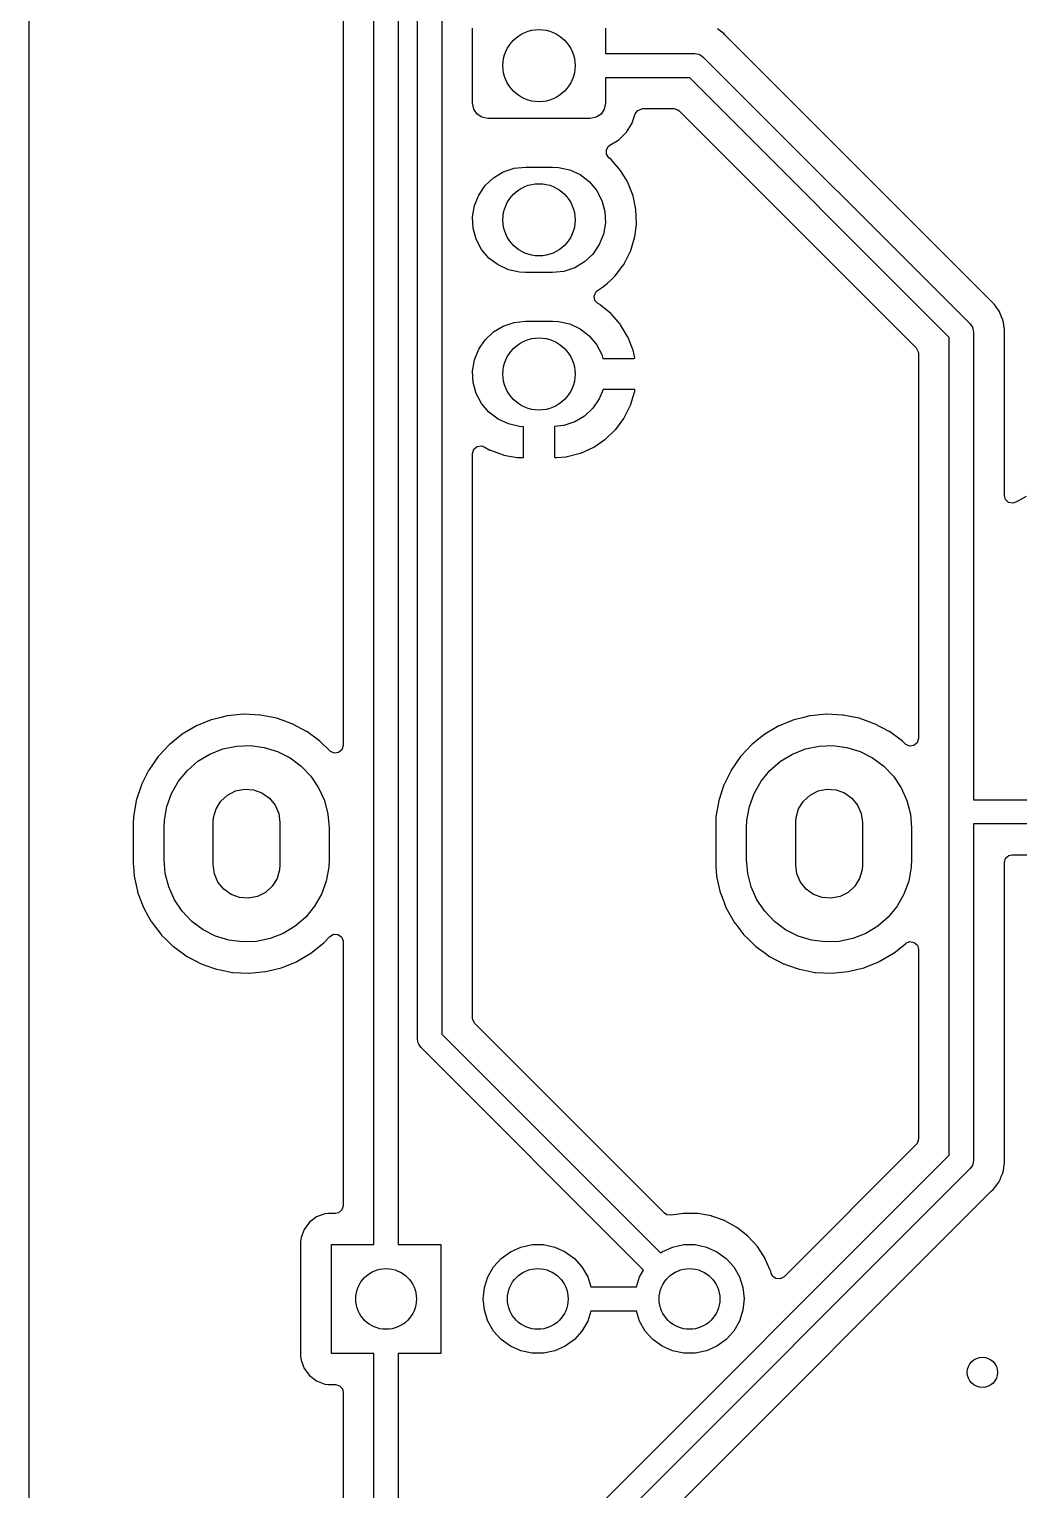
# Model space of a CAD drawing. Extents: x 63 to 234, y -148 to -41.
# Drawn here: x 62.62 to 78.92, y -104.24 to -80.17 of the extents above; entities that cross this region are included whole.
import ezdxf

# ---------------------------------------------------------------- set-up
doc = ezdxf.new("R2010")
doc.units = 0
doc.layers.add('BLACK', color=7, linetype='CONTINUOUS')

msp = doc.modelspace()

# ---------------------------------------------------------------- linework, layer by layer
at = {"layer": 'BLACK', "linetype": 'CONTINUOUS'}
for p, q in [((62.6155, -147.447), (62.6155, -40.7665)), ((68.297, -100.192), (68.297, -57.542)), ((68.697, -57.542), (68.697, -100.192)), ((67.7885, -58.1765), (67.7885, -91.9753)), ((69.015, -96.81), (69.015, -74.9297)), ((69.415, -75.0128), (69.415, -96.7272)), ((69.922, -81.392), (69.922, -80.152)), ((72.112, -80.152), (72.112, -80.572)), ((74.0031, -80.2009), (73.9588, -80.1662)), ((74.0084, -80.2049), (74.0031, -80.2009)), ((74.0606, -80.2416), (74.0084, -80.2049)), ((74.0764, -80.2596), (74.0606, -80.2416)), ((74.0987, -80.2852), (74.0764, -80.2596)), ((74.1045, -80.2915), (74.0987, -80.2852)), ((78.4616, -84.6485), (74.1045, -80.2915)), ((72.112, -80.572), (73.5834, -80.572)), ((73.5834, -80.572), (73.616, -80.5795)), ((73.616, -80.5795), (73.6492, -80.5832)), ((73.6492, -80.5832), (73.6589, -80.5894)), ((73.6589, -80.5894), (73.6701, -80.5919)), ((73.6701, -80.5919), (73.6962, -80.6128)), ((73.6962, -80.6128), (73.7245, -80.6306)), ((73.7245, -80.6306), (78.1197, -85.0257)), ((73.5002, -80.972), (72.112, -80.972)), ((72.112, -80.972), (72.112, -81.392)), ((77.778, -85.2498), (73.5002, -80.972)), ((69.941, -81.4877), (69.922, -81.392)), ((69.9952, -81.5688), (69.941, -81.4877)), ((70.0763, -81.623), (69.9952, -81.5688)), ((72.0388, -81.5688), (71.9577, -81.623)), ((72.093, -81.4877), (72.0388, -81.5688)), ((72.112, -81.392), (72.093, -81.4877)), ((72.5541, -81.7147), (72.6032, -81.5668)), ((72.6032, -81.5668), (72.6436, -81.5085)), ((72.6436, -81.5085), (72.7092, -81.4812)), ((72.7092, -81.4812), (72.7228, -81.4805)), ((72.7228, -81.4805), (73.2374, -81.4805)), ((73.2374, -81.4805), (73.3055, -81.5005)), ((73.3055, -81.5005), (73.3265, -81.5174)), ((73.3265, -81.5174), (77.2326, -85.4235)), ((70.172, -81.642), (70.0763, -81.623)), ((71.862, -81.642), (70.172, -81.642)), ((71.9577, -81.623), (71.862, -81.642)), ((72.4613, -81.8653), (72.5412, -81.7357)), ((72.5412, -81.7357), (72.5503, -81.721)), ((72.5503, -81.721), (72.5541, -81.7147)), ((72.5503, -81.721), (72.5503, -81.721)), ((72.1859, -82.0836), (72.3301, -81.9943)), ((72.3301, -81.9943), (72.3363, -81.9905)), ((72.3363, -81.9905), (72.4613, -81.8653)), ((72.1273, -82.16), (72.1641, -82.0992)), ((72.1292, -82.2309), (72.1273, -82.16)), ((72.1692, -82.2896), (72.1292, -82.2309)), ((72.1641, -82.0992), (72.1864, -82.0843)), ((72.2065, -82.3202), (72.1692, -82.2896)), ((72.1864, -82.0843), (72.1859, -82.0836)), ((70.266, -82.619), (70.4271, -82.5222)), ((70.4271, -82.5222), (70.6052, -82.4623)), ((70.6052, -82.4623), (70.792, -82.442)), ((70.792, -82.442), (71.242, -82.442)), ((71.242, -82.442), (71.339, -82.4474)), ((71.339, -82.4474), (71.5224, -82.4884)), ((71.5224, -82.4884), (71.6927, -82.5678)), ((72.3598, -82.4969), (72.2065, -82.3202)), ((72.3626, -82.5014), (72.3598, -82.4969)), ((72.4507, -82.6466), (72.3626, -82.5014)), ((72.3626, -82.5014), (72.3626, -82.5014)), ((70.0238, -82.9036), (70.1295, -82.7481)), ((70.1295, -82.7481), (70.266, -82.619)), ((71.6927, -82.5678), (71.842, -82.682)), ((71.842, -82.682), (71.9633, -82.8255)), ((72.4812, -82.6969), (72.4507, -82.6466)), ((72.5671, -82.9144), (72.4812, -82.6969)), ((69.954, -83.078), (70.0238, -82.9036)), ((71.9633, -82.8255), (72.0509, -82.9917)), ((72.0509, -82.9917), (72.1008, -83.1729)), ((72.6152, -83.1434), (72.5671, -82.9144)), ((69.9234, -83.2634), (69.954, -83.078)), ((72.1008, -83.1729), (72.1106, -83.3606)), ((72.6239, -83.3772), (72.6152, -83.1434)), ((69.9332, -83.4511), (69.9234, -83.2634)), ((69.9831, -83.6323), (69.9332, -83.4511)), ((72.1106, -83.3606), (72.08, -83.546)), ((72.6003, -83.5553), (72.6232, -83.3825)), ((72.6232, -83.3825), (72.6239, -83.3772)), ((72.6232, -83.3825), (72.6232, -83.3825)), ((70.0707, -83.7985), (69.9831, -83.6323)), ((72.0102, -83.7204), (71.9045, -83.8759)), ((72.08, -83.546), (72.0102, -83.7204)), ((72.5238, -83.8325), (72.5932, -83.6091)), ((72.5932, -83.6091), (72.6003, -83.5553)), ((70.192, -83.942), (70.0707, -83.7985)), ((70.3413, -84.0562), (70.192, -83.942)), ((71.9045, -83.8759), (71.768, -84.005)), ((72.4242, -84.0285), (72.5214, -83.8373)), ((72.5214, -83.8373), (72.5238, -83.8325)), ((72.5214, -83.8373), (72.5214, -83.8373)), ((70.5116, -84.1356), (70.3413, -84.0562)), ((70.695, -84.1766), (70.5116, -84.1356)), ((70.792, -84.182), (70.695, -84.1766)), ((71.242, -84.182), (70.792, -84.182)), ((71.4288, -84.1617), (71.242, -84.182)), ((71.6069, -84.1018), (71.4288, -84.1617)), ((71.768, -84.005), (71.6069, -84.1018)), ((72.2782, -84.2287), (72.2897, -84.2132)), ((72.2897, -84.2132), (72.392, -84.0757)), ((72.392, -84.0757), (72.4178, -84.041)), ((72.4178, -84.041), (72.4242, -84.0285)), ((71.98, -84.477), (72.0647, -84.42)), ((72.0647, -84.42), (72.1089, -84.3902)), ((72.1089, -84.3902), (72.1435, -84.3572)), ((72.1435, -84.3572), (72.2096, -84.2942)), ((72.2096, -84.2942), (72.2782, -84.2287)), ((71.9249, -84.5703), (71.9508, -84.5042)), ((71.9387, -84.6399), (71.9249, -84.5703)), ((71.988, -84.691), (71.9387, -84.6399)), ((71.9508, -84.5042), (71.98, -84.477)), ((72.0207, -84.7096), (71.988, -84.691)), ((78.4668, -84.6535), (78.4616, -84.6485)), ((78.5069, -84.6892), (78.4668, -84.6535)), ((78.5134, -84.6949), (78.5069, -84.6892)), ((78.5177, -84.7012), (78.5134, -84.6949)), ((78.5495, -84.7476), (78.5177, -84.7012)), ((78.5177, -84.7012), (78.5177, -84.7012)), ((72.0295, -84.7156), (72.0207, -84.7096)), ((72.202, -84.8571), (72.0295, -84.7156)), ((72.2097, -84.8646), (72.202, -84.8571)), ((72.3559, -85.0331), (72.2097, -84.8646)), ((78.5534, -84.7529), (78.5495, -84.7476)), ((78.5923, -84.8036), (78.5534, -84.7529)), ((78.5954, -84.8106), (78.5923, -84.8036)), ((78.5967, -84.8128), (78.5954, -84.8106)), ((78.6049, -84.8276), (78.5967, -84.8128)), ((78.6062, -84.83), (78.6049, -84.8276)), ((78.6105, -84.8363), (78.6062, -84.83)), ((78.6132, -84.8434), (78.6105, -84.8363)), ((78.6331, -84.896), (78.6132, -84.8434)), ((78.6132, -84.8434), (78.6132, -84.8434)), ((78.6356, -84.9021), (78.6331, -84.896)), ((78.6612, -84.9606), (78.6356, -84.9021)), ((70.1295, -85.2881), (70.266, -85.159)), ((70.266, -85.159), (70.4271, -85.0622)), ((70.4271, -85.0622), (70.6052, -85.0023)), ((70.6052, -85.0023), (70.792, -84.982)), ((70.792, -84.982), (71.242, -84.982)), ((71.242, -84.982), (71.339, -84.9874)), ((71.339, -84.9874), (71.5224, -85.0284)), ((71.5224, -85.0284), (71.6927, -85.1078)), ((71.6927, -85.1078), (71.842, -85.222)), ((72.3622, -85.0417), (72.3559, -85.0331)), ((72.478, -85.2325), (72.3622, -85.0417)), ((78.1197, -85.0257), (78.1374, -85.0541)), ((78.1374, -85.0541), (78.1582, -85.0802)), ((78.1582, -85.0802), (78.1608, -85.0914)), ((78.1608, -85.0914), (78.1669, -85.1011)), ((78.1669, -85.1011), (78.1706, -85.1343)), ((78.1706, -85.1343), (78.178, -85.1669)), ((78.178, -85.1669), (78.178, -92.8656)), ((78.6625, -84.9681), (78.6612, -84.9606)), ((78.6633, -84.9707), (78.6625, -84.9681)), ((78.6678, -84.987), (78.6633, -84.9707)), ((78.6684, -84.9896), (78.6678, -84.987)), ((78.6711, -84.9967), (78.6684, -84.9896)), ((78.6788, -85.0601), (78.6711, -84.9967)), ((78.6797, -85.0666), (78.6788, -85.0601)), ((78.6818, -85.0786), (78.6797, -85.0666)), ((78.6891, -85.1201), (78.6818, -85.0786)), ((78.6865, -85.1958), (78.6868, -85.1873)), ((78.6868, -85.1873), (78.6902, -85.1371)), ((78.6907, -85.1296), (78.6891, -85.1201)), ((78.6902, -85.1371), (78.6907, -85.1296)), ((78.6902, -85.1371), (78.6902, -85.1371)), ((70.0238, -85.4436), (70.1295, -85.2881)), ((71.842, -85.222), (71.9633, -85.3655)), ((71.9633, -85.3655), (72.0509, -85.5317)), ((72.4827, -85.242), (72.478, -85.2325)), ((72.5647, -85.4496), (72.4827, -85.242)), ((77.2326, -85.4235), (77.2666, -85.4858)), ((77.778, -98.7232), (77.778, -85.2498)), ((78.6865, -87.8561), (78.6865, -85.1958)), ((69.9234, -85.8034), (69.954, -85.618)), ((69.954, -85.618), (70.0238, -85.4436)), ((72.0509, -85.5317), (72.0692, -85.598)), ((72.0692, -85.598), (72.5786, -85.598)), ((72.5677, -85.4598), (72.5647, -85.4496)), ((72.5937, -85.5834), (72.5677, -85.4598)), ((72.5786, -85.598), (72.5922, -85.594)), ((72.5922, -85.594), (72.5937, -85.5834)), ((77.2666, -85.4858), (77.2695, -85.5126)), ((77.2695, -85.5126), (77.2695, -91.859)), ((69.9332, -85.9911), (69.9234, -85.8034)), ((69.9831, -86.1723), (69.9332, -85.9911)), ((72.0719, -86.106), (72.0102, -86.2604)), ((72.5807, -86.106), (72.0719, -86.106)), ((72.5938, -86.1098), (72.5807, -86.106)), ((72.5911, -86.1541), (72.5934, -86.1437)), ((72.5934, -86.1437), (72.596, -86.124)), ((72.596, -86.124), (72.5938, -86.1098)), ((70.0707, -86.3385), (69.9831, -86.1723)), ((70.192, -86.482), (70.0707, -86.3385)), ((72.0102, -86.2604), (71.9045, -86.4159)), ((72.4198, -86.576), (72.521, -86.3771)), ((72.521, -86.3771), (72.525, -86.3672)), ((72.525, -86.3672), (72.5911, -86.1541)), ((70.3413, -86.5962), (70.192, -86.482)), ((70.5116, -86.6756), (70.3413, -86.5962)), ((71.768, -86.545), (71.6069, -86.6418)), ((71.9045, -86.4159), (71.768, -86.545)), ((72.281, -86.7641), (72.4142, -86.585)), ((72.4142, -86.585), (72.4198, -86.576)), ((70.695, -86.7166), (70.5116, -86.6756)), ((70.763, -86.7204), (70.695, -86.7166)), ((70.763, -87.2165), (70.763, -86.7204)), ((71.4288, -86.7017), (71.271, -86.7188)), ((71.271, -86.7188), (71.271, -87.2119)), ((71.6069, -86.6418), (71.4288, -86.7017)), ((72.1124, -86.9261), (72.2739, -86.7721)), ((72.2739, -86.7721), (72.281, -86.7641)), ((69.9235, -87.16), (69.9435, -87.0919)), ((69.9435, -87.0919), (69.9972, -87.0454)), ((69.9972, -87.0454), (70.0674, -87.0353)), ((70.0674, -87.0353), (70.1118, -87.0505)), ((70.1118, -87.0505), (70.2073, -87.1048)), ((70.2073, -87.1048), (70.2169, -87.1093)), ((70.2169, -87.1093), (70.4267, -87.1854)), ((71.7062, -87.1543), (71.9097, -87.0626)), ((71.9097, -87.0626), (71.919, -87.0574)), ((71.919, -87.0574), (72.1042, -86.9328)), ((72.1042, -86.9328), (72.1124, -86.9261)), ((69.9235, -96.4643), (69.9235, -87.16)), ((70.4267, -87.1854), (70.437, -87.1882)), ((70.437, -87.1882), (70.6578, -87.2281)), ((70.6578, -87.2281), (70.666, -87.229)), ((70.666, -87.229), (70.6849, -87.2299)), ((70.6849, -87.2299), (70.6878, -87.23)), ((70.6878, -87.23), (70.7449, -87.23)), ((70.7449, -87.23), (70.7601, -87.2255)), ((70.7601, -87.2255), (70.7613, -87.2241)), ((70.7613, -87.2241), (70.763, -87.2165)), ((71.271, -87.2119), (71.2755, -87.2271)), ((71.2755, -87.2271), (71.2769, -87.2283)), ((71.2769, -87.2283), (71.2845, -87.23)), ((71.2845, -87.23), (71.2981, -87.23)), ((71.2981, -87.23), (71.3034, -87.2298)), ((71.3034, -87.2298), (71.4697, -87.2157)), ((71.4697, -87.2157), (71.4802, -87.2139)), ((71.4802, -87.2139), (71.6962, -87.1578)), ((71.6962, -87.1578), (71.7062, -87.1543)), ((78.7041, -87.9203), (78.6865, -87.8561)), ((78.756, -87.9688), (78.7041, -87.9203)), ((78.8258, -87.9814), (78.756, -87.9688)), ((78.8857, -87.9567), (78.8258, -87.9814)), ((78.8864, -87.9577), (78.8857, -87.9567)), ((78.8914, -87.9544), (78.8864, -87.9577)), ((78.8915, -87.9543), (78.8914, -87.9544)), ((78.8963, -87.9504), (78.8915, -87.9543)), ((79.0467, -87.8718), (78.8963, -87.9504)), ((65.3698, -91.651), (65.1358, -91.788)), ((65.3741, -91.6493), (65.3698, -91.651)), ((65.6169, -91.5509), (65.3741, -91.6493)), ((65.6212, -91.5492), (65.6169, -91.5509)), ((65.6169, -91.5509), (65.6169, -91.5509)), ((65.7815, -91.51), (65.6212, -91.5492)), ((65.8801, -91.4858), (65.7815, -91.51)), ((65.8846, -91.4847), (65.8801, -91.4858)), ((65.8801, -91.4858), (65.8801, -91.4858)), ((66.1545, -91.459), (65.8846, -91.4847)), ((66.1591, -91.4592), (66.1545, -91.459)), ((66.4208, -91.4722), (66.1591, -91.4592)), ((66.1591, -91.4592), (66.1591, -91.4592)), ((66.4253, -91.4725), (66.4208, -91.4722)), ((66.4208, -91.4722), (66.4208, -91.4722)), ((66.4298, -91.4733), (66.4253, -91.4725)), ((66.5457, -91.4962), (66.4298, -91.4733)), ((66.4298, -91.4733), (66.4298, -91.4733)), ((66.6914, -91.5249), (66.5457, -91.4962)), ((66.7991, -91.563), (66.6914, -91.5249)), ((66.9427, -91.6137), (66.7991, -91.563)), ((66.9428, -91.6137), (66.9427, -91.6137)), ((66.9471, -91.6152), (66.9428, -91.6137)), ((67.187, -91.7415), (66.9471, -91.6152)), ((74.9698, -91.651), (74.7358, -91.788)), ((74.9741, -91.6493), (74.9698, -91.651)), ((75.2169, -91.5509), (74.9741, -91.6493)), ((75.2212, -91.5492), (75.2169, -91.5509)), ((75.2169, -91.5509), (75.2169, -91.5509)), ((75.3815, -91.51), (75.2212, -91.5492)), ((75.4801, -91.4858), (75.3815, -91.51)), ((75.4846, -91.4847), (75.4801, -91.4858)), ((75.4801, -91.4858), (75.4801, -91.4858)), ((75.7545, -91.459), (75.4846, -91.4847)), ((75.7591, -91.4592), (75.7545, -91.459)), ((76.0208, -91.4722), (75.7591, -91.4592)), ((75.7591, -91.4592), (75.7591, -91.4592)), ((76.0253, -91.4725), (76.0208, -91.4722)), ((76.0208, -91.4722), (76.0208, -91.4722)), ((76.0298, -91.4733), (76.0253, -91.4725)), ((76.1457, -91.4962), (76.0298, -91.4733)), ((76.0298, -91.4733), (76.0298, -91.4733)), ((76.2914, -91.5249), (76.1457, -91.4962)), ((76.3991, -91.563), (76.2914, -91.5249)), ((76.5427, -91.6137), (76.3991, -91.563)), ((76.5428, -91.6137), (76.5427, -91.6137)), ((76.5471, -91.6152), (76.5428, -91.6137)), ((76.787, -91.7415), (76.5471, -91.6152)), ((65.0404, -91.8643), (64.9414, -91.9435)), ((65.1358, -91.788), (65.0404, -91.8643)), ((67.1907, -91.7441), (67.187, -91.7415)), ((67.3851, -91.8856), (67.1907, -91.7441)), ((67.4063, -91.901), (67.3851, -91.8856)), ((67.572, -92.063), (67.4063, -91.901)), ((74.6404, -91.8643), (74.5414, -91.9435)), ((74.7358, -91.788), (74.6404, -91.8643)), ((76.7907, -91.7441), (76.787, -91.7415)), ((76.9851, -91.8856), (76.7907, -91.7441)), ((77.0063, -91.901), (76.9851, -91.8856)), ((77.0554, -91.9491), (77.0063, -91.901)), ((77.2695, -91.859), (77.2495, -91.9271)), ((64.739, -92.1555), (64.5844, -92.3783)), ((64.7561, -92.1371), (64.739, -92.1555)), ((64.9209, -91.9607), (64.7561, -92.1371)), ((64.9241, -91.9574), (64.9209, -91.9607)), ((64.9414, -91.9435), (64.9241, -91.9574)), ((65.3957, -92.2331), (65.5923, -92.1138)), ((65.5923, -92.1138), (65.8062, -92.0294)), ((65.8062, -92.0294), (66.0313, -91.9821)), ((66.0313, -91.9821), (66.2611, -91.9735)), ((66.2611, -91.9735), (66.489, -92.0037)), ((66.489, -92.0037), (66.7087, -92.0719)), ((66.7087, -92.0719), (66.9137, -92.1761)), ((67.5744, -92.0654), (67.572, -92.063)), ((67.58, -92.0705), (67.5744, -92.0654)), ((67.6446, -92.1), (67.58, -92.0705)), ((67.7148, -92.0899), (67.6446, -92.1)), ((67.7685, -92.0434), (67.7148, -92.0899)), ((67.7885, -91.9753), (67.7685, -92.0434)), ((74.339, -92.1555), (74.1844, -92.3783)), ((74.3561, -92.1371), (74.339, -92.1555)), ((74.5209, -91.9607), (74.3561, -92.1371)), ((74.5241, -91.9574), (74.5209, -91.9607)), ((74.5414, -91.9435), (74.5241, -91.9574)), ((74.9957, -92.2331), (75.1923, -92.1138)), ((75.1923, -92.1138), (75.4062, -92.0294)), ((75.4062, -92.0294), (75.6313, -91.9821)), ((75.6313, -91.9821), (75.8611, -91.9735)), ((75.8611, -91.9735), (76.089, -92.0037)), ((76.089, -92.0037), (76.3087, -92.0719)), ((76.3087, -92.0719), (76.5137, -92.1761)), ((77.061, -91.9542), (77.0554, -91.9491)), ((77.1256, -91.9837), (77.061, -91.9542)), ((77.1958, -91.9736), (77.1256, -91.9837)), ((77.2495, -91.9271), (77.1958, -91.9736)), ((64.5824, -92.3824), (64.4657, -92.6169)), ((64.5844, -92.3783), (64.5824, -92.3824)), ((64.5824, -92.3824), (64.5824, -92.3824)), ((65.0762, -92.5617), (65.222, -92.3839)), ((65.222, -92.3839), (65.3957, -92.2331)), ((66.9137, -92.1761), (67.0982, -92.3134)), ((67.0982, -92.3134), (67.2569, -92.4798)), ((74.1824, -92.3824), (74.0657, -92.6169)), ((74.1844, -92.3783), (74.1824, -92.3824)), ((74.1824, -92.3824), (74.1824, -92.3824)), ((74.6762, -92.5617), (74.822, -92.3839)), ((74.822, -92.3839), (74.9957, -92.2331)), ((76.5137, -92.1761), (76.6982, -92.3134)), ((76.6982, -92.3134), (76.8569, -92.4798)), ((64.4636, -92.6211), (64.3792, -92.8788)), ((64.4657, -92.6169), (64.4636, -92.6211)), ((64.9624, -92.7615), (65.0762, -92.5617)), ((67.2569, -92.4798), (67.3853, -92.6706)), ((74.0636, -92.6211), (73.9792, -92.8788)), ((74.0657, -92.6169), (74.0636, -92.6211)), ((74.5624, -92.7615), (74.6762, -92.5617)), ((76.8569, -92.4798), (76.9853, -92.6706)), ((64.3784, -92.8833), (64.3336, -93.1414)), ((64.3792, -92.8788), (64.3784, -92.8833)), ((64.3784, -92.8833), (64.3784, -92.8833)), ((64.884, -92.9777), (64.9624, -92.7615)), ((65.7732, -92.8914), (65.8831, -92.7904)), ((65.8831, -92.7904), (66.0161, -92.7226)), ((66.0161, -92.7226), (66.1625, -92.6931)), ((66.1625, -92.6931), (66.3114, -92.704)), ((66.3114, -92.704), (66.4518, -92.7546)), ((66.4518, -92.7546), (66.5735, -92.8411)), ((66.5735, -92.8411), (66.6675, -92.9571)), ((67.3853, -92.6706), (67.4798, -92.8803)), ((67.4798, -92.8803), (67.5376, -93.1029)), ((73.9784, -92.8833), (73.9336, -93.1414)), ((73.9792, -92.8788), (73.9784, -92.8833)), ((73.9784, -92.8833), (73.9784, -92.8833)), ((74.484, -92.9777), (74.5624, -92.7615)), ((75.3732, -92.8914), (75.4831, -92.7904)), ((75.4831, -92.7904), (75.6161, -92.7226)), ((75.6161, -92.7226), (75.7625, -92.6931)), ((75.7625, -92.6931), (75.9114, -92.704)), ((75.9114, -92.704), (76.0518, -92.7546)), ((76.0518, -92.7546), (76.1735, -92.8411)), ((76.1735, -92.8411), (76.2674, -92.9571)), ((76.9853, -92.6706), (77.0798, -92.8803)), ((77.0798, -92.8803), (77.1376, -93.1029)), ((78.178, -92.8656), (81.2774, -92.8656)), ((64.843, -93.204), (64.884, -92.9777)), ((65.6529, -93.1617), (65.6945, -93.0183)), ((65.6945, -93.0183), (65.7732, -92.8914)), ((66.6675, -92.9571), (66.7267, -93.0941)), ((66.7267, -93.0941), (66.747, -93.242)), ((67.5376, -93.1029), (67.557, -93.332)), ((74.443, -93.204), (74.484, -92.9777)), ((75.2529, -93.1617), (75.2946, -93.0183)), ((75.2946, -93.0183), (75.3732, -92.8914)), ((76.2674, -92.9571), (76.3267, -93.0941)), ((76.3267, -93.0941), (76.347, -93.242)), ((77.1376, -93.1029), (77.157, -93.332)), ((64.3317, -93.1679), (64.3285, -93.2316)), ((64.3285, -93.2316), (64.3285, -93.9209)), ((64.3326, -93.1498), (64.3317, -93.1679)), ((64.3328, -93.1459), (64.3326, -93.1498)), ((64.3336, -93.1414), (64.3328, -93.1459)), ((64.837, -93.332), (64.843, -93.204)), ((64.837, -93.852), (64.837, -93.332)), ((65.647, -93.242), (65.6529, -93.1617)), ((65.647, -93.942), (65.647, -93.242)), ((66.747, -93.242), (66.747, -93.942)), ((67.557, -93.332), (67.557, -93.852)), ((73.9317, -93.1679), (73.9285, -93.2316)), ((73.9285, -93.2316), (73.9285, -93.9209)), ((73.9326, -93.1498), (73.9317, -93.1679)), ((73.9328, -93.1459), (73.9326, -93.1498)), ((73.9336, -93.1414), (73.9328, -93.1459)), ((74.437, -93.332), (74.443, -93.204)), ((74.437, -93.852), (74.437, -93.332)), ((75.247, -93.242), (75.2529, -93.1617)), ((75.247, -93.942), (75.247, -93.242)), ((76.347, -93.242), (76.347, -93.942)), ((77.157, -93.332), (77.157, -93.852)), ((81.2774, -93.2656), (78.178, -93.2656)), ((78.178, -93.2656), (78.178, -98.8063)), ((78.6865, -93.9001), (78.7065, -93.832)), ((78.7065, -93.832), (78.7602, -93.7855)), ((78.7602, -93.7855), (78.8125, -93.7741)), ((78.8125, -93.7741), (80.726, -93.7741)), ((64.3285, -93.9209), (64.3287, -93.9232)), ((64.3287, -93.9232), (64.3287, -93.9232)), ((64.3287, -93.9232), (64.332, -93.9684)), ((64.332, -93.9684), (64.3431, -94.1225)), ((64.8564, -94.0811), (64.837, -93.852)), ((64.9142, -94.3037), (64.8564, -94.0811)), ((65.6673, -94.0899), (65.647, -93.942)), ((65.7266, -94.2269), (65.6673, -94.0899)), ((66.7411, -94.0223), (66.6994, -94.1657)), ((66.747, -93.942), (66.7411, -94.0223)), ((67.551, -93.98), (67.51, -94.2063)), ((67.557, -93.852), (67.551, -93.98)), ((73.9285, -93.9209), (73.9287, -93.9232)), ((73.9287, -93.9232), (73.9287, -93.9232)), ((73.9287, -93.9232), (73.932, -93.9684)), ((73.932, -93.9684), (73.9431, -94.1225)), ((74.4564, -94.0811), (74.437, -93.852)), ((74.5142, -94.3037), (74.4564, -94.0811)), ((75.2673, -94.0899), (75.247, -93.942)), ((75.3265, -94.2269), (75.2673, -94.0899)), ((76.3411, -94.0223), (76.2994, -94.1657)), ((76.347, -93.942), (76.3411, -94.0223)), ((77.151, -93.98), (77.11, -94.2063)), ((77.157, -93.852), (77.151, -93.98)), ((78.6865, -98.7814), (78.6865, -93.9001)), ((64.3431, -94.1225), (64.3441, -94.1269)), ((64.3441, -94.1269), (64.3441, -94.1269)), ((64.3441, -94.1269), (64.3984, -94.3727)), ((65.0087, -94.5134), (64.9142, -94.3037)), ((65.8205, -94.3429), (65.7266, -94.2269)), ((66.6208, -94.2926), (66.5109, -94.3936)), ((66.6994, -94.1657), (66.6208, -94.2926)), ((67.51, -94.2063), (67.4316, -94.4225)), ((73.9431, -94.1225), (73.9441, -94.1269)), ((73.9441, -94.1269), (73.9441, -94.1269)), ((73.9441, -94.1269), (73.9984, -94.3727)), ((74.6087, -94.5134), (74.5142, -94.3037)), ((75.4205, -94.3429), (75.3265, -94.2269)), ((76.2208, -94.2926), (76.1109, -94.3936)), ((76.2994, -94.1657), (76.2208, -94.2926)), ((77.11, -94.2063), (77.0316, -94.4225)), ((64.3984, -94.3727), (64.4016, -94.3872)), ((64.4016, -94.3872), (64.4344, -94.4738)), ((64.4344, -94.4738), (64.4674, -94.5609)), ((64.4674, -94.5609), (64.4977, -94.6408)), ((65.1371, -94.7042), (65.0087, -94.5134)), ((65.9422, -94.4294), (65.8205, -94.3429)), ((66.0826, -94.48), (65.9422, -94.4294)), ((66.2315, -94.4909), (66.0826, -94.48)), ((66.3779, -94.4614), (66.2315, -94.4909)), ((66.5109, -94.3936), (66.3779, -94.4614)), ((67.4316, -94.4225), (67.3178, -94.6223)), ((73.9984, -94.3727), (74.0016, -94.3872)), ((74.0016, -94.3872), (74.0344, -94.4738)), ((74.0344, -94.4738), (74.0674, -94.5609)), ((74.0674, -94.5609), (74.0977, -94.6408)), ((74.7371, -94.7042), (74.6087, -94.5134)), ((75.5422, -94.4294), (75.4205, -94.3429)), ((75.6826, -94.48), (75.5422, -94.4294)), ((75.8315, -94.4909), (75.6826, -94.48)), ((75.9779, -94.4614), (75.8315, -94.4909)), ((76.1109, -94.3936), (75.9779, -94.4614)), ((77.0316, -94.4225), (76.9178, -94.6223)), ((64.4977, -94.6408), (64.5831, -94.7946)), ((64.5831, -94.7946), (64.6264, -94.8727)), ((65.2958, -94.8706), (65.1371, -94.7042)), ((67.172, -94.8001), (66.9983, -94.9509)), ((67.3178, -94.6223), (67.172, -94.8001)), ((74.0977, -94.6408), (74.1831, -94.7946)), ((74.1831, -94.7946), (74.2264, -94.8727)), ((74.8958, -94.8706), (74.7371, -94.7042)), ((76.772, -94.8001), (76.5983, -94.9509)), ((76.9178, -94.6223), (76.772, -94.8001)), ((64.6264, -94.8727), (64.6293, -94.8779)), ((64.6293, -94.8779), (64.6807, -94.9452)), ((64.6807, -94.9452), (64.7879, -95.0856)), ((65.4803, -95.0079), (65.2958, -94.8706)), ((65.6853, -95.1121), (65.4803, -95.0079)), ((66.9983, -94.9509), (66.8017, -95.0702)), ((74.2264, -94.8727), (74.2293, -94.8779)), ((74.2293, -94.8779), (74.2807, -94.9452)), ((74.2807, -94.9452), (74.3879, -95.0856)), ((75.0803, -95.0079), (74.8958, -94.8706)), ((75.2853, -95.1121), (75.0803, -95.0079)), ((76.5983, -94.9509), (76.4017, -95.0702)), ((64.7879, -95.0856), (64.7938, -95.0934)), ((64.7938, -95.0934), (64.7971, -95.0966)), ((64.7971, -95.0966), (64.7971, -95.0966)), ((64.7971, -95.0966), (64.874, -95.1718)), ((64.874, -95.1718), (64.9877, -95.283)), ((64.9877, -95.283), (64.9914, -95.2857)), ((64.9914, -95.2857), (64.9914, -95.2857)), ((64.9914, -95.2857), (65.1597, -95.4082)), ((65.905, -95.1803), (65.6853, -95.1121)), ((66.1329, -95.2105), (65.905, -95.1803)), ((66.3627, -95.2019), (66.1329, -95.2105)), ((66.5878, -95.1546), (66.3627, -95.2019)), ((66.8017, -95.0702), (66.5878, -95.1546)), ((67.2582, -95.396), (67.4699, -95.2266)), ((67.4699, -95.2266), (67.5704, -95.1191)), ((67.5704, -95.1191), (67.6315, -95.0829)), ((67.6315, -95.0829), (67.7025, -95.0856)), ((67.7025, -95.0856), (67.7607, -95.1262)), ((67.7607, -95.1262), (67.7878, -95.1918)), ((67.7878, -95.1918), (67.7885, -95.2051)), ((67.7885, -95.2051), (67.7885, -99.5575)), ((74.3879, -95.0856), (74.3938, -95.0934)), ((74.3938, -95.0934), (74.3971, -95.0966)), ((74.3971, -95.0966), (74.3971, -95.0966)), ((74.3971, -95.0966), (74.474, -95.1718)), ((74.474, -95.1718), (74.5877, -95.283)), ((74.5877, -95.283), (74.5914, -95.2857)), ((74.5914, -95.2857), (74.5914, -95.2857)), ((74.5914, -95.2857), (74.7597, -95.4082)), ((75.505, -95.1803), (75.2853, -95.1121)), ((75.7329, -95.2105), (75.505, -95.1803)), ((75.9627, -95.2019), (75.7329, -95.2105)), ((76.1878, -95.1546), (75.9627, -95.2019)), ((76.4017, -95.0702), (76.1878, -95.1546)), ((76.8617, -95.3931), (77.0611, -95.2337)), ((77.0611, -95.2337), (77.0648, -95.2307)), ((77.0648, -95.2307), (77.1305, -95.2038)), ((77.1305, -95.2038), (77.2003, -95.2167)), ((77.2003, -95.2167), (77.2521, -95.2653)), ((77.2521, -95.2653), (77.2695, -95.3291)), ((65.1597, -95.4082), (65.207, -95.4425)), ((65.207, -95.4425), (65.4469, -95.5688)), ((66.7818, -95.6312), (67.0199, -95.5347)), ((67.0199, -95.5347), (67.0242, -95.533)), ((67.0199, -95.5347), (67.0199, -95.5347)), ((67.0242, -95.533), (67.2582, -95.396)), ((74.7597, -95.4082), (74.807, -95.4425)), ((74.807, -95.4425), (75.0469, -95.5688)), ((76.3818, -95.6312), (76.6199, -95.5347)), ((76.6199, -95.5347), (76.6242, -95.533)), ((76.6199, -95.5347), (76.6199, -95.5347)), ((76.6242, -95.533), (76.8582, -95.396)), ((76.8582, -95.396), (76.8617, -95.3932)), ((76.8617, -95.3932), (76.8617, -95.3931)), ((77.2695, -95.3291), (77.2695, -98.4603)), ((65.4469, -95.5688), (65.4512, -95.5703)), ((65.4512, -95.5703), (65.4513, -95.5703)), ((65.4513, -95.5703), (65.5112, -95.5915)), ((65.5112, -95.5915), (65.7026, -95.6591)), ((65.7026, -95.6591), (65.7629, -95.671)), ((65.7629, -95.671), (65.9642, -95.7107)), ((65.9642, -95.7107), (65.9642, -95.7107)), ((65.9642, -95.7107), (65.9687, -95.7115)), ((65.9687, -95.7115), (65.9732, -95.7118)), ((65.9732, -95.7118), (65.9732, -95.7118)), ((65.9732, -95.7118), (66.2349, -95.7248)), ((66.2349, -95.7248), (66.2349, -95.7248)), ((66.2349, -95.7248), (66.2395, -95.725)), ((66.2395, -95.725), (66.5094, -95.6993)), ((66.5094, -95.6993), (66.5139, -95.6982)), ((66.5139, -95.6982), (66.6736, -95.6591)), ((66.5139, -95.6982), (66.5139, -95.6982)), ((66.6736, -95.6591), (66.7728, -95.6348)), ((66.7728, -95.6348), (66.7818, -95.6312)), ((75.0469, -95.5688), (75.0512, -95.5703)), ((75.0512, -95.5703), (75.0513, -95.5703)), ((75.0513, -95.5703), (75.1112, -95.5915)), ((75.1112, -95.5915), (75.3026, -95.6591)), ((75.3026, -95.6591), (75.3629, -95.671)), ((75.3629, -95.671), (75.5642, -95.7107)), ((75.5642, -95.7107), (75.5642, -95.7107)), ((75.5642, -95.7107), (75.5687, -95.7115)), ((75.5687, -95.7115), (75.5732, -95.7118)), ((75.5732, -95.7118), (75.5732, -95.7118)), ((75.5732, -95.7118), (75.8349, -95.7248)), ((75.8349, -95.7248), (75.8349, -95.7248)), ((75.8349, -95.7248), (75.8395, -95.725)), ((75.8395, -95.725), (76.1094, -95.6993)), ((76.1094, -95.6993), (76.1139, -95.6982)), ((76.1139, -95.6982), (76.2736, -95.6591)), ((76.1139, -95.6982), (76.1139, -95.6982)), ((76.2736, -95.6591), (76.3728, -95.6348)), ((76.3728, -95.6348), (76.3818, -95.6312)), ((69.9264, -96.4911), (69.9235, -96.4643)), ((69.9604, -96.5534), (69.9264, -96.4911)), ((69.415, -96.7272), (73.02, -100.332)), ((73.085, -99.6781), (69.9604, -96.5534)), ((69.0224, -96.8426), (69.015, -96.81)), ((69.0261, -96.8758), (69.0224, -96.8426)), ((69.0322, -96.8855), (69.0261, -96.8758)), ((69.0348, -96.8967), (69.0322, -96.8855)), ((69.0556, -96.9229), (69.0348, -96.8967)), ((69.0733, -96.9512), (69.0556, -96.9229)), ((72.7382, -100.616), (69.0733, -96.9512)), ((77.2326, -98.5494), (75.0544, -100.728)), ((77.2495, -98.5285), (77.2326, -98.5494)), ((77.2695, -98.4603), (77.2495, -98.5285)), ((69.0736, -107.428), (77.778, -98.7232)), ((78.1581, -98.893), (78.1372, -98.9191)), ((78.1606, -98.8818), (78.1581, -98.893)), ((78.1668, -98.8721), (78.1606, -98.8818)), ((78.1705, -98.8389), (78.1668, -98.8721)), ((78.178, -98.8063), (78.1705, -98.8389)), ((78.6787, -98.9136), (78.6889, -98.8583)), ((78.6867, -98.7886), (78.6865, -98.7814)), ((78.6903, -98.8508), (78.6867, -98.7886)), ((78.6889, -98.8583), (78.6903, -98.8508)), ((78.1194, -98.9474), (69.415, -107.652)), ((78.1372, -98.9191), (78.1194, -98.9474)), ((78.6026, -99.1495), (78.607, -99.1433)), ((78.607, -99.1433), (78.6199, -99.1101)), ((78.6199, -99.1101), (78.6302, -99.0837)), ((78.6302, -99.0837), (78.6328, -99.0776)), ((78.6328, -99.0776), (78.6342, -99.0743)), ((78.6342, -99.0743), (78.659, -99.0194)), ((78.659, -99.0194), (78.6604, -99.012)), ((78.6604, -99.012), (78.6612, -99.0094)), ((78.6612, -99.0094), (78.6659, -98.9932)), ((78.6659, -98.9932), (78.6665, -98.9906)), ((78.6665, -98.9906), (78.6693, -98.9835)), ((78.6693, -98.9835), (78.6776, -98.9201)), ((78.6776, -98.9201), (78.6787, -98.9136)), ((73.2637, -104.522), (78.4585, -99.3274)), ((78.4585, -99.3274), (78.4648, -99.3216)), ((78.4648, -99.3216), (78.5027, -99.2886)), ((78.5027, -99.2886), (78.5084, -99.2836)), ((78.5027, -99.2886), (78.5027, -99.2886)), ((78.5084, -99.2836), (78.5451, -99.2313)), ((78.5451, -99.2313), (78.549, -99.226)), ((78.549, -99.226), (78.5885, -99.1757)), ((78.5885, -99.1757), (78.5916, -99.1688)), ((78.5916, -99.1688), (78.593, -99.1665)), ((78.593, -99.1665), (78.6014, -99.1518)), ((78.6014, -99.1518), (78.6026, -99.1495)), ((67.7685, -99.6256), (67.7148, -99.6721)), ((67.7885, -99.5575), (67.7685, -99.6256)), ((67.2337, -99.8287), (67.1464, -99.9453)), ((67.3503, -99.7414), (67.2337, -99.8287)), ((67.4867, -99.6903), (67.3503, -99.7414)), ((67.5489, -99.6835), (67.4867, -99.6903)), ((67.6625, -99.6835), (67.5489, -99.6835)), ((67.7148, -99.6721), (67.6625, -99.6835)), ((73.1228, -99.7041), (73.085, -99.6781)), ((73.1932, -99.7135), (73.1228, -99.7041)), ((73.3984, -99.6821), (73.1932, -99.7135)), ((73.4036, -99.6822), (73.3984, -99.6821)), ((73.5571, -99.6841), (73.4036, -99.6822)), ((73.4036, -99.6822), (73.4036, -99.6822)), ((73.63, -99.6849), (73.5571, -99.6841)), ((73.6351, -99.6859), (73.63, -99.6849)), ((73.8529, -99.7247), (73.6351, -99.6859)), ((73.6351, -99.6859), (73.6351, -99.6859)), ((73.858, -99.7256), (73.8529, -99.7247)), ((73.8529, -99.7247), (73.8529, -99.7247)), ((73.8629, -99.7273), (73.858, -99.7256)), ((74.0715, -99.8011), (73.8629, -99.7273)), ((73.8629, -99.7273), (73.8629, -99.7273)), ((74.0715, -99.8012), (74.0715, -99.8011)), ((74.0764, -99.8029), (74.0715, -99.8012)), ((74.0809, -99.8054), (74.0764, -99.8029)), ((74.2746, -99.9123), (74.0809, -99.8054)), ((74.0809, -99.8054), (74.0809, -99.8054)), ((67.0953, -100.082), (67.0885, -100.144)), ((67.1464, -99.9453), (67.0953, -100.082)), ((74.2791, -99.9148), (74.2746, -99.9123)), ((74.2746, -99.9123), (74.2746, -99.9123)), ((74.3004, -99.9316), (74.2791, -99.9148)), ((74.4568, -100.055), (74.3004, -99.9316)), ((74.4609, -100.058), (74.4568, -100.055)), ((74.4568, -100.055), (74.4568, -100.055)), ((74.6168, -100.23), (74.4609, -100.058)), ((67.0885, -100.144), (67.0885, -102.04)), ((67.597, -101.992), (67.597, -100.192)), ((67.597, -100.192), (68.297, -100.192)), ((68.697, -100.192), (69.397, -100.192)), ((69.397, -100.192), (69.397, -101.992)), ((70.3948, -100.423), (70.547, -100.313)), ((70.547, -100.313), (70.7189, -100.236)), ((70.7189, -100.236), (70.9029, -100.197)), ((70.9029, -100.197), (71.0911, -100.197)), ((71.0911, -100.197), (71.2751, -100.236)), ((71.2751, -100.236), (71.447, -100.313)), ((71.447, -100.313), (71.5992, -100.423)), ((73.02, -100.332), (73.047, -100.313)), ((73.047, -100.313), (73.2189, -100.236)), ((73.2189, -100.236), (73.4029, -100.197)), ((73.4029, -100.197), (73.5911, -100.197)), ((73.5911, -100.197), (73.7751, -100.236)), ((73.7751, -100.236), (73.947, -100.313)), ((73.947, -100.313), (74.0992, -100.423)), ((74.7426, -100.424), (74.6168, -100.23)), ((70.1748, -100.726), (70.2689, -100.563)), ((70.2689, -100.563), (70.3948, -100.423)), ((71.5992, -100.423), (71.7251, -100.563)), ((71.7251, -100.563), (71.8192, -100.726)), ((74.0992, -100.423), (74.2251, -100.563)), ((74.2251, -100.563), (74.3192, -100.726)), ((74.7446, -100.429), (74.7426, -100.424)), ((74.8208, -100.604), (74.7446, -100.429)), ((74.7446, -100.429), (74.7446, -100.429)), ((70.1167, -100.905), (70.1748, -100.726)), ((71.8192, -100.726), (71.8731, -100.892)), ((72.6209, -100.892), (72.6748, -100.726)), ((72.6748, -100.726), (72.7382, -100.616)), ((74.3192, -100.726), (74.3773, -100.905)), ((74.8349, -100.637), (74.8208, -100.604)), ((74.8362, -100.642), (74.8349, -100.637)), ((74.8431, -100.669), (74.8362, -100.642)), ((74.8362, -100.642), (74.8362, -100.642)), ((74.8645, -100.714), (74.8431, -100.669)), ((74.9213, -100.757), (74.8645, -100.714)), ((74.9921, -100.762), (74.9213, -100.757)), ((75.0544, -100.728), (74.9921, -100.762)), ((70.097, -101.092), (70.1167, -100.905)), ((71.8731, -100.892), (72.6209, -100.892)), ((74.3773, -100.905), (74.397, -101.092)), ((70.1167, -101.279), (70.097, -101.092)), ((70.1748, -101.458), (70.1167, -101.279)), ((71.8731, -101.292), (71.8192, -101.458)), ((72.6209, -101.292), (71.8731, -101.292)), ((72.6748, -101.458), (72.6209, -101.292)), ((74.3773, -101.279), (74.3192, -101.458)), ((74.397, -101.092), (74.3773, -101.279)), ((70.2689, -101.621), (70.1748, -101.458)), ((71.8192, -101.458), (71.7251, -101.621)), ((72.7689, -101.621), (72.6748, -101.458)), ((74.3192, -101.458), (74.2251, -101.621)), ((70.3948, -101.761), (70.2689, -101.621)), ((70.547, -101.871), (70.3948, -101.761)), ((71.5992, -101.761), (71.447, -101.871)), ((71.7251, -101.621), (71.5992, -101.761)), ((72.8948, -101.761), (72.7689, -101.621)), ((73.047, -101.871), (72.8948, -101.761)), ((74.0992, -101.761), (73.947, -101.871)), ((74.2251, -101.621), (74.0992, -101.761)), ((68.297, -101.992), (67.597, -101.992)), ((68.297, -144.642), (68.297, -101.992)), ((69.397, -101.992), (68.697, -101.992)), ((68.697, -101.992), (68.697, -144.642)), ((70.7189, -101.948), (70.547, -101.871)), ((70.9029, -101.987), (70.7189, -101.948)), ((71.0911, -101.987), (70.9029, -101.987)), ((71.2751, -101.948), (71.0911, -101.987)), ((71.447, -101.871), (71.2751, -101.948)), ((73.2189, -101.948), (73.047, -101.871)), ((73.4029, -101.987), (73.2189, -101.948)), ((73.5911, -101.987), (73.4029, -101.987)), ((73.7751, -101.948), (73.5911, -101.987)), ((73.947, -101.871), (73.7751, -101.948)), ((67.0885, -102.04), (67.0953, -102.102)), ((67.0953, -102.102), (67.1464, -102.239)), ((67.1464, -102.239), (67.2337, -102.355)), ((67.2337, -102.355), (67.3503, -102.443)), ((67.3503, -102.443), (67.4867, -102.494)), ((67.4867, -102.494), (67.5489, -102.501)), ((67.5489, -102.501), (67.6625, -102.501)), ((67.6625, -102.501), (67.7306, -102.521)), ((67.7306, -102.521), (67.7771, -102.574)), ((67.7771, -102.574), (67.7885, -102.626)), ((67.7885, -102.626), (67.7885, -136.425))]:
    msp.add_line(p, q, dxfattribs=at)
at = {"layer": 'BLACK'}
for centre, radius in [((71.017, -80.772), 0.595), ((71.017, -83.312), 0.595), ((71.017, -85.852), 0.595), ((68.497, -101.092), 0.5), ((70.997, -101.092), 0.5), ((73.497, -101.092), 0.5), ((78.3243, -102.301), 0.25)]:
    msp.add_circle(centre, radius, dxfattribs=at)

doc.saveas('drawing.dxf')
